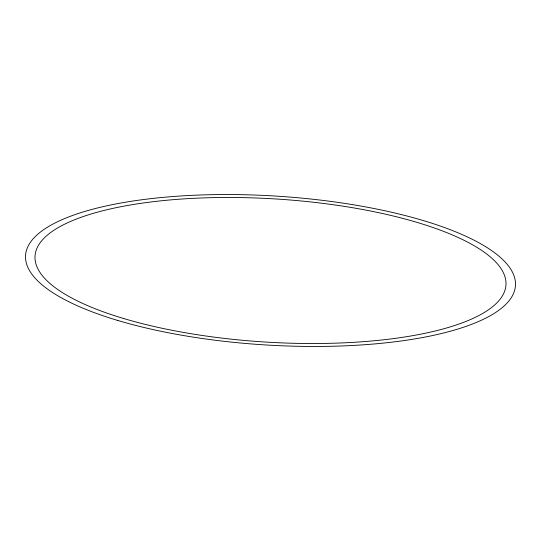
<?xml version="1.0" encoding="UTF-8"?>
<svg xmlns="http://www.w3.org/2000/svg" width="541" height="541" viewBox="0 0 541 541"><rect width="100%" height="100%" fill="white"/><g stroke="black" fill="none" stroke-linecap="round" stroke-linejoin="round"><path stroke-width="0.81" d="M117.769 320.461A245.411 74.611 3.5 0 0 512.76 295.075A245.411 74.611 3.5 0 0 180.971 195.964A245.411 74.611 3.5 0 0 117.769 320.461M123.693 318.527A235.89 71.716 3.5 0 0 503.367 294.121A235.89 71.716 3.5 0 0 184.44 198.851A235.89 71.716 3.5 0 0 123.693 318.527"/></g></svg>
